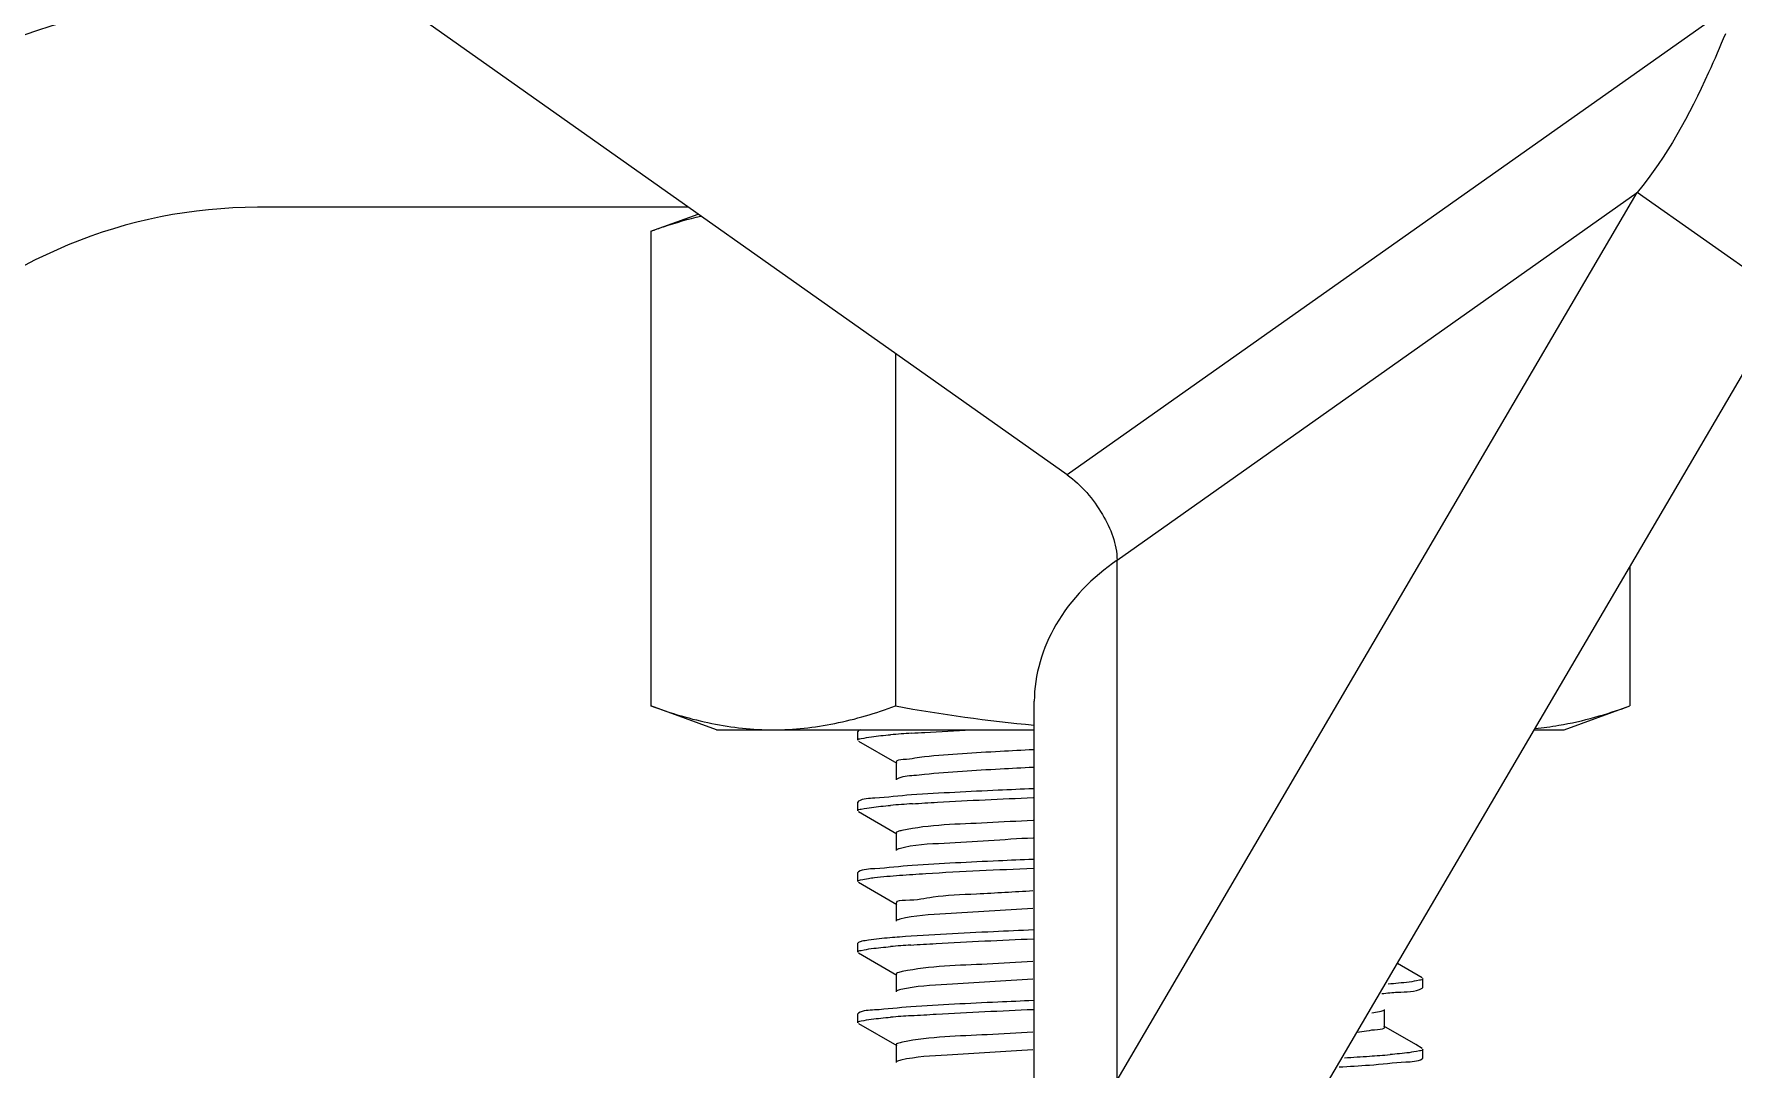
# Model space of a CAD drawing. Extents: x 1725261 to 1937680, y 860327 to 1571294.
# Drawn here: x 1846463 to 1847022, y 1248971 to 1249311 of the extents above; entities that cross this region are included whole.
import ezdxf

# ---------------------------------------------------------------- set-up
doc = ezdxf.new("R2010")
doc.units = 0
doc.header["$LTSCALE"] = 1000
doc.header["$MEASUREMENT"] = 0

msp = doc.modelspace()

# ---------------------------------------------------------------- linework, layer by layer
at = {"linetype": 'Continuous'}
for p, q in [((1846802.61, 1249166.13), (1846566.33, 1249333.21)), ((1847024.16, 1249322.79), (1846802.61, 1249166.13)), ((1846819.04, 1248966.99), (1846990.14, 1249259.08)), ((1846819.04, 1249138.09), (1846990.14, 1249259.08)), ((1847039.43, 1249224.23), (1846990.14, 1249259.08)), ((1846678.11, 1249254.17), (1846536.29, 1249254.17)), ((1846665.73, 1249246.32), (1846681.23, 1249251.96)), ((1846665.73, 1249246.32), (1846665.73, 1249090.1)), ((1846868.32, 1248932.14), (1847039.43, 1249224.23)), ((1846746.21, 1249206.02), (1846746.21, 1249090.1)), ((1846819.04, 1248966.99), (1846819.04, 1249138.09)), ((1846987.65, 1249135.84), (1846987.65, 1249090.1)), ((1846687.3, 1249082.26), (1846665.73, 1249090.1)), ((1846791.82, 1248484.61), (1846791.82, 1249091.63)), ((1846966.08, 1249082.26), (1846987.65, 1249090.1)), ((1846687.3, 1249082.26), (1846791.82, 1249082.26)), ((1846733.98, 1249081.98), (1846733.76, 1249081.73)), ((1846733.76, 1249078.83), (1846733.76, 1249081.73)), ((1846733.76, 1249078.83), (1846733.76, 1249081.73)), ((1846956.26, 1249082.26), (1846966.08, 1249082.26)), ((1846733.98, 1249078.57), (1846746.59, 1249071.27)), ((1846746.34, 1249071.57), (1846746.34, 1249065.76)), ((1846733.98, 1249058.75), (1846733.76, 1249058.5)), ((1846733.76, 1249055.59), (1846733.76, 1249058.5)), ((1846733.76, 1249055.59), (1846733.76, 1249058.5)), ((1846733.98, 1249055.34), (1846746.59, 1249048.04)), ((1846746.34, 1249048.33), (1846746.34, 1249042.53)), ((1846733.98, 1249035.52), (1846733.76, 1249035.27)), ((1846733.76, 1249032.36), (1846733.76, 1249035.27)), ((1846733.76, 1249032.36), (1846733.76, 1249035.27)), ((1846733.98, 1249032.11), (1846746.59, 1249024.81)), ((1846746.34, 1249025.1), (1846746.34, 1249019.29)), ((1846733.98, 1249012.29), (1846733.76, 1249012.03)), ((1846733.76, 1249009.13), (1846733.76, 1249012.03)), ((1846733.76, 1249009.13), (1846733.76, 1249012.03)), ((1846733.98, 1249008.88), (1846746.59, 1249001.58)), ((1846919.4, 1249000.67), (1846911.24, 1249005.4)), ((1846746.34, 1249001.87), (1846746.34, 1248996.06)), ((1846919.4, 1248997.26), (1846919.62, 1248997.51)), ((1846919.62, 1248997.51), (1846919.62, 1249000.42)), ((1846919.62, 1248997.51), (1846919.62, 1249000.42)), ((1846733.98, 1248989.06), (1846733.76, 1248988.8)), ((1846733.76, 1248985.9), (1846733.76, 1248988.8)), ((1846733.76, 1248985.9), (1846733.76, 1248988.8)), ((1846907.04, 1248984.45), (1846907.04, 1248990.25)), ((1846733.98, 1248985.64), (1846746.59, 1248978.34)), ((1846917.28, 1248978.67), (1846906.79, 1248984.74)), ((1846746.34, 1248978.64), (1846746.34, 1248972.83)), ((1846919.4, 1248977.44), (1846917.28, 1248978.67)), ((1846919.62, 1248974.28), (1846919.62, 1248977.19)), ((1846919.62, 1248974.28), (1846919.62, 1248977.19)), ((1846919.4, 1248974.03), (1846919.62, 1248974.28))]:
    msp.add_line(p, q, dxfattribs=at)
for centre, radius, start, end in [((1846536.29, 1249091.55), 232.32, 90, 135), ((1846536.29, 1249091.55), 162.62, 90, 135), ((1846778.2, 1248680.09), 401.94, 93.8134, 94.8058), ((1846778.51, 1248652.97), 405.84, 93.7866, 94.8061), ((1846777.89, 1248614.25), 398.08, 93.8422, 94.8039), ((1846777.99, 1248589.78), 399.32, 93.8324, 94.805), ((1846848.86, 1249763.36), 790.27, 273.26427, 273.8614), ((1846875.38, 1249373.52), 399.53, 273.8325, 274.8033), ((1846845.9, 1249806.78), 836.7, 273.1645, 273.8477)]:
    msp.add_arc(centre, radius, start, end, dxfattribs=at)
for points, knots in [([(1847019.12, 1249311.2), (1847017.32, 1249306.95), (1847009.55, 1249288.66), (1846999.85, 1249270.9), (1846990.14, 1249259.08)], [0, 0, 0, 0, 0.231709, 1, 1, 1, 1]), ([(1846665.73, 1249246.32), (1846667.09, 1249246.82), (1846672.5, 1249248.71), (1846678.01, 1249250.32), (1846682.18, 1249251.3)], [0, 0, 0, 0, 0.252515, 1, 1, 1, 1]), ([(1846802.61, 1249166.13), (1846807.36, 1249162.78), (1846814.67, 1249154.14), (1846819.04, 1249143.35), (1846819.04, 1249138.09)], [0, 0, 0, 0, 0.525314, 1, 1, 1, 1]), ([(1846819.04, 1249138.09), (1846811.06, 1249132.45), (1846797.45, 1249119.02), (1846791.82, 1249100.33), (1846791.82, 1249091.63)], [0, 0, 0, 0, 0.528923, 1, 1, 1, 1]), ([(1846665.73, 1249090.1), (1846672.26, 1249087.73), (1846685.45, 1249083.77), (1846699.2, 1249082.26), (1846705.97, 1249082.26)], [0, 0, 0, 0, 0.506411, 1, 1, 1, 1]), ([(1846705.97, 1249082.26), (1846712.74, 1249082.26), (1846726.49, 1249083.77), (1846739.68, 1249087.73), (1846746.21, 1249090.1)], [0, 0, 0, 0, 0.493589, 1, 1, 1, 1]), ([(1846956.54, 1249082.69), (1846959.15, 1249082.94), (1846969.75, 1249084.36), (1846980.08, 1249087.35), (1846987.65, 1249090.1)], [0, 0, 0, 0, 0.246296, 1, 1, 1, 1]), ([(1846734.7, 1249082.25), (1846734.56, 1249082.21), (1846734.31, 1249082.14), (1846734.08, 1249082.04), (1846733.98, 1249081.98)], [0, 0, 0, 0, 0.575094, 1, 1, 1, 1]), ([(1846751.46, 1249081.15), (1846752.9, 1249081.24), (1846759.4, 1249081.66), (1846765.9, 1249082), (1846770.97, 1249082.26)], [0, 0, 0, 0, 0.220803, 1, 1, 1, 1]), ([(1846733.76, 1249078.83), (1846733.76, 1249079.25), (1846735.98, 1249079.53), (1846737.11, 1249079.83), (1846738.23, 1249079.98)], [0, 0, 0, 0, 0.271556, 1, 1, 1, 1]), ([(1846791.49, 1249075.7), (1846787.86, 1249075.51), (1846775.93, 1249074.87), (1846764, 1249074.18), (1846755.72, 1249073.37)], [0, 0, 0, 0, 0.30396, 1, 1, 1, 1]), ([(1846755.72, 1249073.37), (1846753.38, 1249073.14), (1846751.19, 1249072.42), (1846746.34, 1249072.41), (1846746.34, 1249071.57)], [0, 0, 0, 0, 0.734942, 1, 1, 1, 1]), ([(1846791.49, 1249069.89), (1846787.86, 1249069.7), (1846775.93, 1249069.06), (1846764, 1249068.37), (1846755.72, 1249067.56)], [0, 0, 0, 0, 0.30396, 1, 1, 1, 1]), ([(1846755.72, 1249067.56), (1846754.56, 1249067.45), (1846751.55, 1249067.02), (1846748.25, 1249067.02), (1846746.59, 1249066.05)], [0, 0, 0, 0, 0.376921, 1, 1, 1, 1]), ([(1846751.46, 1249060.82), (1846747.42, 1249060.54), (1846741.74, 1249059.76), (1846735.56, 1249059.66), (1846733.98, 1249058.75)], [0, 0, 0, 0, 0.690495, 1, 1, 1, 1]), ([(1846791.5, 1249062.87), (1846787.65, 1249062.7), (1846774.3, 1249062.11), (1846760.95, 1249061.46), (1846751.46, 1249060.82)], [0, 0, 0, 0, 0.288536, 1, 1, 1, 1]), ([(1846751.7, 1249057.93), (1846754.45, 1249058.12), (1846767.7, 1249058.92), (1846780.97, 1249059.51), (1846791.49, 1249059.97)], [0, 0, 0, 0, 0.207236, 1, 1, 1, 1]), ([(1846733.76, 1249055.59), (1846733.76, 1249056.02), (1846736, 1249056.3), (1846737.14, 1249056.6), (1846738.27, 1249056.75)], [0, 0, 0, 0, 0.271401, 1, 1, 1, 1]), ([(1846748.29, 1249049.15), (1846747.79, 1249049.05), (1846747.21, 1249048.91), (1846746.34, 1249048.55), (1846746.34, 1249048.33)], [0, 0, 0, 0, 0.704936, 1, 1, 1, 1]), ([(1846791.42, 1249052.46), (1846786.37, 1249052.2), (1846772, 1249051.26), (1846757.45, 1249051.07), (1846748.29, 1249049.15)], [0, 0, 0, 0, 0.350691, 1, 1, 1, 1]), ([(1846747.37, 1249043.12), (1846747.21, 1249043.07), (1846746.95, 1249042.99), (1846746.69, 1249042.88), (1846746.59, 1249042.82)], [0, 0, 0, 0, 0.573187, 1, 1, 1, 1]), ([(1846791.42, 1249046.65), (1846781.66, 1249046.15), (1846767.06, 1249044.95), (1846752.14, 1249044.49), (1846747.37, 1249043.12)], [0, 0, 0, 0, 0.662973, 1, 1, 1, 1]), ([(1846751.7, 1249037.6), (1846747.6, 1249037.33), (1846741.85, 1249036.53), (1846735.58, 1249036.44), (1846733.98, 1249035.52)], [0, 0, 0, 0, 0.690745, 1, 1, 1, 1]), ([(1846747.5, 1249034.4), (1846750.38, 1249034.62), (1846765.05, 1249035.58), (1846779.73, 1249036.23), (1846791.54, 1249036.74)], [0, 0, 0, 0, 0.196383, 1, 1, 1, 1]), ([(1846791.49, 1249039.64), (1846787.67, 1249039.47), (1846774.4, 1249038.88), (1846761.14, 1249038.24), (1846751.7, 1249037.6)], [0, 0, 0, 0, 0.288055, 1, 1, 1, 1]), ([(1846733.76, 1249032.36), (1846733.76, 1249032.7), (1846735.47, 1249033.02), (1846736.38, 1249033.25), (1846737.27, 1249033.38)], [0, 0, 0, 0, 0.275887, 1, 1, 1, 1]), ([(1846737.27, 1249033.38), (1846737.91, 1249033.48), (1846741.32, 1249033.91), (1846744.73, 1249034.19), (1846747.5, 1249034.4)], [0, 0, 0, 0, 0.19121, 1, 1, 1, 1]), ([(1846791.36, 1249029.23), (1846785.19, 1249028.91), (1846774.57, 1249028.17), (1846759.5, 1249027.7), (1846752.63, 1249025.94), (1846746.34, 1249026.19), (1846746.34, 1249025.1)], [0, 0, 0, 0, 0.409, 0.726331, 0.927829, 1, 1, 1, 1]), ([(1846747.64, 1249019.96), (1846747.43, 1249019.91), (1846747.07, 1249019.8), (1846746.73, 1249019.67), (1846746.59, 1249019.59)], [0, 0, 0, 0, 0.585747, 1, 1, 1, 1]), ([(1846791.36, 1249023.42), (1846781.78, 1249022.93), (1846767.26, 1249021.82), (1846752.51, 1249021.21), (1846747.64, 1249019.96)], [0, 0, 0, 0, 0.656169, 1, 1, 1, 1]), ([(1846747.5, 1249014.07), (1846746.45, 1249013.99), (1846743.03, 1249013.71), (1846739.61, 1249013.4), (1846737.27, 1249013.05)], [0, 0, 0, 0, 0.30771, 1, 1, 1, 1]), ([(1846791.54, 1249016.41), (1846787.17, 1249016.22), (1846772.48, 1249015.56), (1846757.8, 1249014.85), (1846747.5, 1249014.07)], [0, 0, 0, 0, 0.297382, 1, 1, 1, 1]), ([(1846733.76, 1249009.13), (1846733.76, 1249009.55), (1846735.98, 1249009.83), (1846737.1, 1249010.13), (1846738.22, 1249010.28)], [0, 0, 0, 0, 0.271616, 1, 1, 1, 1]), ([(1846737.27, 1249013.05), (1846736.55, 1249012.95), (1846735.45, 1249012.75), (1846734.33, 1249012.49), (1846733.98, 1249012.29)], [0, 0, 0, 0, 0.640091, 1, 1, 1, 1]), ([(1846751.21, 1249011.43), (1846753.98, 1249011.62), (1846767.41, 1249012.44), (1846780.85, 1249013.04), (1846791.52, 1249013.5)], [0, 0, 0, 0, 0.206065, 1, 1, 1, 1]), ([(1846791.32, 1249005.99), (1846786.31, 1249005.74), (1846772.01, 1249004.8), (1846757.54, 1249004.58), (1846748.39, 1249002.71)], [0, 0, 0, 0, 0.349431, 1, 1, 1, 1]), ([(1846748.39, 1249002.71), (1846747.87, 1249002.6), (1846747.26, 1249002.46), (1846746.34, 1249002.09), (1846746.34, 1249001.87)], [0, 0, 0, 0, 0.706178, 1, 1, 1, 1]), ([(1846791.32, 1249000.18), (1846781.91, 1248999.7), (1846767.49, 1248998.67), (1846752.9, 1248997.95), (1846747.95, 1248996.8)], [0, 0, 0, 0, 0.649558, 1, 1, 1, 1]), ([(1846906.18, 1248995.5), (1846907.9, 1248995.63), (1846912.24, 1248996.2), (1846917.03, 1248995.9), (1846919.4, 1248997.26)], [0, 0, 0, 0, 0.387145, 1, 1, 1, 1]), ([(1846919.62, 1249000.42), (1846919.62, 1249000), (1846917.4, 1248999.72), (1846916.27, 1248999.41), (1846915.15, 1248999.27)], [0, 0, 0, 0, 0.271584, 1, 1, 1, 1]), ([(1846747.95, 1248996.8), (1846747.67, 1248996.74), (1846747.21, 1248996.62), (1846746.76, 1248996.45), (1846746.59, 1248996.36)], [0, 0, 0, 0, 0.596703, 1, 1, 1, 1]), ([(1846791.52, 1248993.17), (1846787.64, 1248993.01), (1846774.2, 1248992.41), (1846760.76, 1248991.76), (1846751.21, 1248991.1)], [0, 0, 0, 0, 0.289063, 1, 1, 1, 1]), ([(1846733.76, 1248985.9), (1846733.76, 1248986.32), (1846735.97, 1248986.6), (1846737.09, 1248986.9), (1846738.21, 1248987.05)], [0, 0, 0, 0, 0.271628, 1, 1, 1, 1]), ([(1846751.21, 1248991.1), (1846747.23, 1248990.83), (1846741.63, 1248990.06), (1846735.54, 1248989.95), (1846733.98, 1248989.06)], [0, 0, 0, 0, 0.690212, 1, 1, 1, 1]), ([(1846751.3, 1248988.21), (1846754.06, 1248988.39), (1846767.46, 1248989.21), (1846780.87, 1248989.81), (1846791.51, 1248990.27)], [0, 0, 0, 0, 0.206277, 1, 1, 1, 1]), ([(1846906.79, 1248989.96), (1846906.36, 1248989.71), (1846905, 1248989.41), (1846903.67, 1248989.17), (1846902.8, 1248989.05)], [0, 0, 0, 0, 0.35782, 1, 1, 1, 1]), ([(1846791.3, 1248982.76), (1846786.32, 1248982.5), (1846772.05, 1248981.58), (1846757.62, 1248981.33), (1846748.48, 1248979.49)], [0, 0, 0, 0, 0.348434, 1, 1, 1, 1]), ([(1846907.04, 1248984.45), (1846907.04, 1248983.63), (1846902.38, 1248983.59), (1846900.26, 1248982.9), (1846898, 1248982.68)], [0, 0, 0, 0, 0.265324, 1, 1, 1, 1]), ([(1846748.48, 1248979.49), (1846747.93, 1248979.38), (1846747.3, 1248979.24), (1846746.34, 1248978.87), (1846746.34, 1248978.64)], [0, 0, 0, 0, 0.707247, 1, 1, 1, 1]), ([(1846791.3, 1248976.95), (1846781.9, 1248976.47), (1846767.49, 1248975.45), (1846752.92, 1248974.71), (1846747.97, 1248973.58)], [0, 0, 0, 0, 0.649158, 1, 1, 1, 1]), ([(1846919.62, 1248977.19), (1846919.62, 1248976.76), (1846917.39, 1248976.48), (1846916.26, 1248976.18), (1846915.13, 1248976.03)], [0, 0, 0, 0, 0.271518, 1, 1, 1, 1]), ([(1846747.97, 1248973.58), (1846747.69, 1248973.51), (1846747.22, 1248973.39), (1846746.76, 1248973.22), (1846746.59, 1248973.12)], [0, 0, 0, 0, 0.597162, 1, 1, 1, 1]), ([(1846902.05, 1248971.97), (1846906.06, 1248972.24), (1846911.69, 1248973.02), (1846917.83, 1248973.13), (1846919.4, 1248974.03)], [0, 0, 0, 0, 0.690319, 1, 1, 1, 1])]:
    msp.add_open_spline(points, degree=3, knots=knots, dxfattribs=at)
for points in [[(1846746.21, 1249090.1), (1846761.31, 1249087.36), (1846776.53, 1249085.17), (1846791.82, 1249083.82)], [(1846738.23, 1249079.98), (1846740.32, 1249080.25), (1846742.42, 1249080.44), (1846744.52, 1249080.62)], [(1846738.27, 1249056.75), (1846740.34, 1249057.02), (1846742.42, 1249057.21), (1846744.5, 1249057.39)], [(1846738.22, 1249010.28), (1846740.32, 1249010.55), (1846742.44, 1249010.75), (1846744.55, 1249010.93)], [(1846915.15, 1248999.27), (1846912.83, 1248998.97), (1846910.5, 1248998.76), (1846908.17, 1248998.56)], [(1846738.21, 1248987.05), (1846740.31, 1248987.32), (1846742.43, 1248987.52), (1846744.54, 1248987.7)], [(1846915.13, 1248976.03), (1846913.04, 1248975.76), (1846910.94, 1248975.57), (1846908.83, 1248975.39)]]:
    msp.add_open_spline(points, degree=3, dxfattribs=at)

doc.saveas('drawing.dxf')
